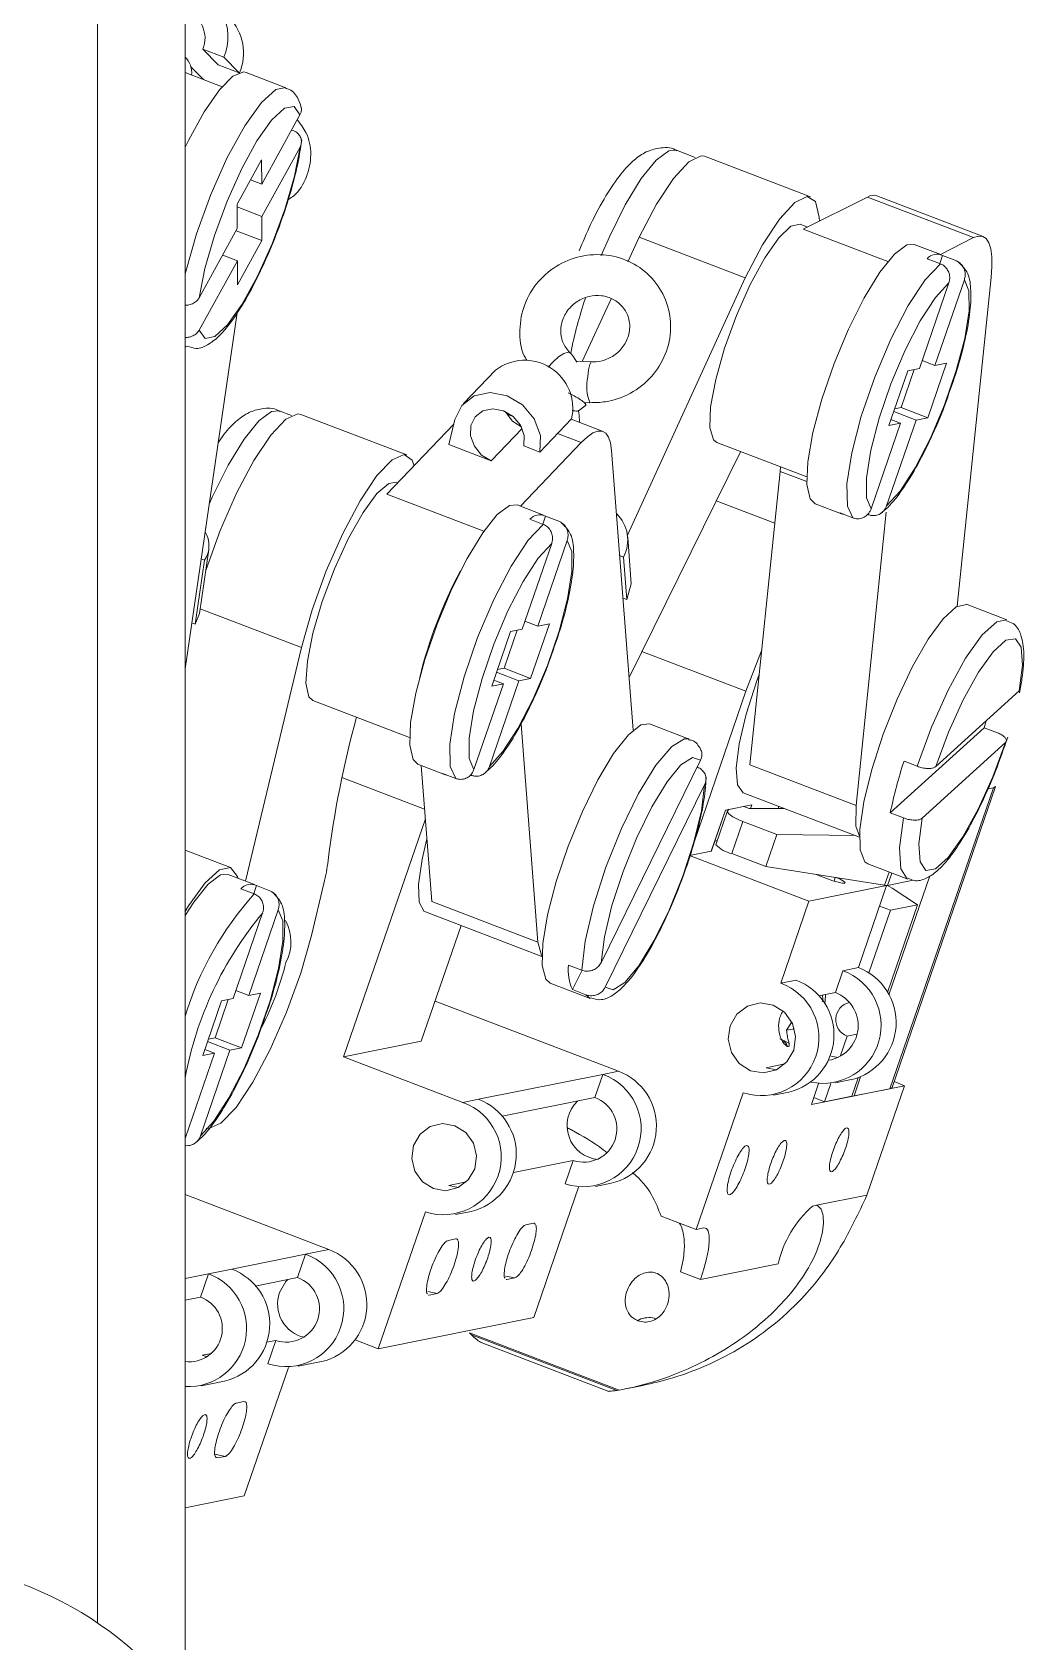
# Model space of a CAD drawing. Header units: millimetres. Extents: x 0 to 1189, y 0 to 841.
# Drawn here: x 306.44 to 313.22, y 323.52 to 334.54 of the extents above; entities that cross this region are included whole.
import ezdxf

# ---------------------------------------------------------------- set-up
doc = ezdxf.new("R2010")
doc.units = ezdxf.units.MM
doc.layers.get('0').update_dxf_attribs({"lineweight": 18})

msp = doc.modelspace()

# ---------------------------------------------------------------- linework, layer by layer
at = {"color": 7, "linetype": 'Continuous', "lineweight": 15}
for p, q in [((307.4824, 337.5776), (307.4824, 323.0895)), ((307.7483, 334.3669), (307.6029, 334.4225)), ((307.6029, 334.4225), (307.7098, 334.3147)), ((307.8517, 334.2604), (307.7098, 334.3147)), ((307.7483, 334.3669), (307.8533, 334.261)), ((307.7351, 334.165), (307.4824, 334.2616)), ((307.6087, 334.2133), (307.5184, 334.3044)), ((308.1722, 334.1584), (307.8997, 334.2626)), ((308.2684, 333.9731), (308.0069, 333.4983)), ((308.211, 333.8688), (308.2212, 333.865)), ((308.0063, 333.6638), (307.8392, 333.3604)), ((308.0069, 333.4983), (308.0063, 333.6638)), ((308.0076, 333.2776), (308.2692, 333.7524)), ((310.9744, 333.6811), (310.8454, 333.7305)), ((311.7646, 333.411), (311.0378, 333.689)), ((307.9311, 333.5273), (308.0069, 333.4983)), ((307.8392, 333.3604), (307.8398, 333.195)), ((307.8393, 333.342), (308.0076, 333.2776)), ((312.1539, 333.4102), (311.7145, 333.1897)), ((312.8807, 333.1321), (312.1539, 333.4102)), ((312.9449, 333.1404), (312.2181, 333.4185)), ((308.0082, 333.1122), (308.0076, 333.2776)), ((311.7442, 333.2046), (311.6932, 333.2242)), ((307.8398, 333.195), (307.5782, 332.7202)), ((307.8314, 333.1798), (308.0082, 333.1122)), ((307.8411, 332.8089), (308.0082, 333.1122)), ((310.5906, 333.1343), (310.5133, 332.9657)), ((311.3175, 332.8562), (310.5906, 333.1343)), ((312.8807, 333.1321), (312.6527, 333.0177)), ((307.7395, 333.013), (307.8405, 332.9743)), ((312.6553, 333.0167), (312.4736, 333.0862)), ((312.6494, 332.9547), (312.6683, 333.0095)), ((312.6683, 333.0095), (312.7591, 332.9748)), ((307.5789, 332.4996), (307.8405, 332.9743)), ((307.8405, 332.9743), (307.8411, 332.8089)), ((312.5619, 332.9882), (312.6527, 332.9534)), ((311.3175, 332.8562), (310.5106, 331.097)), ((312.7106, 332.8226), (312.5089, 332.2365)), ((312.6153, 332.2578), (312.817, 332.844)), ((312.7679, 330.6092), (312.9996, 332.8598)), ((310.3981, 332.7145), (310.2012, 332.2852)), ((307.4824, 330.1816), (307.8379, 332.6173)), ((307.4824, 332.388), (307.4934, 332.3838)), ((310.117, 332.3449), (310.1177, 332.3441)), ((309.6063, 332.2249), (309.3889, 331.9973)), ((310.2651, 332.2825), (310.1595, 332.287)), ((312.4291, 332.2205), (312.3002, 331.846)), ((312.3845, 331.9689), (312.4742, 332.2295)), ((312.5089, 332.2365), (312.4291, 332.2205)), ((312.5277, 332.2913), (312.6153, 332.2578)), ((312.5662, 331.8994), (312.6951, 332.2738)), ((312.6951, 332.2738), (312.6153, 332.2578)), ((310.2153, 332.0043), (310.2532, 332.0027)), ((308.2102, 331.9151), (308.1266, 331.9471)), ((309.0005, 331.6449), (308.2736, 331.923)), ((309.911, 331.6651), (310.1284, 331.8927)), ((310.3436, 331.8062), (310.1255, 331.8896)), ((310.1762, 331.9466), (310.2211, 331.9811)), ((312.3332, 331.942), (312.4864, 331.8834)), ((312.3394, 331.9598), (312.3845, 331.9689)), ((312.3845, 331.9689), (312.5662, 331.8994)), ((312.4864, 331.8834), (312.5662, 331.8994)), ((309.3217, 331.8552), (308.8641, 331.3761)), ((309.288, 331.716), (309.3296, 331.8875)), ((312.38, 331.862), (312.1783, 331.2759)), ((312.2847, 331.2972), (312.4864, 331.8834)), ((312.3002, 331.846), (312.38, 331.862)), ((312.3144, 331.8871), (312.38, 331.862)), ((309.5787, 331.6048), (309.288, 331.716)), ((310.1943, 331.7297), (309.778, 331.294)), ((309.911, 331.6651), (309.802, 331.7068)), ((310.5503, 329.7627), (310.4024, 331.6748)), ((310.5225, 330.1231), (311.2848, 331.6673)), ((311.1216, 331.7297), (311.7375, 331.4942)), ((311.556, 331.5322), (311.5587, 331.5625)), ((308.9388, 331.4544), (308.929, 331.4581)), ((311.556, 331.5322), (311.3491, 329.5235)), ((309.9366, 331.2333), (309.7549, 331.3028)), ((311.5194, 331.1778), (311.1188, 331.331)), ((311.7948, 331.3116), (311.9765, 331.2421)), ((311.9636, 331.2493), (312.0544, 331.2146)), ((312.2828, 331.2542), (312.0759, 329.2455)), ((312.154, 331.2386), (312.1609, 331.2359)), ((309.8431, 331.2048), (309.934, 331.17)), ((309.9307, 331.1713), (309.9495, 331.2261)), ((309.9495, 331.2261), (310.0404, 331.1914)), ((309.9918, 331.0392), (309.7901, 330.4531)), ((309.8965, 330.4744), (310.0982, 331.0606)), ((310.5347, 330.7916), (310.5122, 331.0825)), ((307.6161, 330.9247), (307.5522, 330.4872)), ((307.5814, 330.5603), (307.6452, 330.9979)), ((307.6161, 330.9247), (307.5922, 330.9339)), ((310.4838, 330.9466), (310.458, 330.9565)), ((310.5063, 330.6557), (310.4838, 330.9466)), ((310.5063, 330.6557), (310.4805, 330.6656)), ((313.1083, 330.5165), (312.8358, 330.6208)), ((307.5522, 330.4872), (307.5283, 330.4964)), ((307.5814, 330.5603), (307.5522, 330.4872)), ((309.809, 330.5079), (309.8965, 330.4744)), ((309.8475, 330.116), (309.9763, 330.4904)), ((309.9763, 330.4904), (309.8965, 330.4744)), ((309.7103, 330.4371), (309.5815, 330.0626)), ((309.6658, 330.1855), (309.7555, 330.4461)), ((309.7901, 330.4531), (309.7103, 330.4371)), ((308.2799, 330.3275), (307.8947, 328.7291)), ((309.6145, 330.1586), (309.7677, 330.1)), ((309.6206, 330.1764), (309.6658, 330.1855)), ((309.6658, 330.1855), (309.8475, 330.116)), ((309.6613, 330.0786), (309.4596, 329.4925)), ((309.566, 329.5138), (309.7677, 330.1)), ((309.5815, 330.0626), (309.6613, 330.0786)), ((309.5956, 330.1037), (309.6613, 330.0786)), ((309.7677, 330.1), (309.8475, 330.116)), ((311.3218, 330.0276), (310.9663, 328.9945)), ((313.1923, 330.0303), (312.6212, 329.512)), ((313.1986, 330.0406), (313.1923, 330.0303)), ((308.3574, 329.9637), (309.0187, 329.7108)), ((309.7821, 329.8035), (309.8976, 328.3105)), ((310.9333, 329.7008), (310.6607, 329.8051)), ((312.3102, 329.1959), (312.9522, 329.7786)), ((312.9522, 329.7786), (313.043, 329.7438)), ((312.5273, 329.1585), (313.0984, 329.6769)), ((309.0761, 329.5282), (309.2578, 329.4587)), ((309.0988, 329.5196), (309.1708, 328.5885)), ((309.2448, 329.4659), (309.3357, 329.4312)), ((311.011, 329.5553), (310.3305, 328.1705)), ((310.9881, 329.5087), (310.9904, 329.5078)), ((311.3491, 329.5235), (312.0759, 329.2455)), ((312.404, 329.5493), (312.4948, 329.5146)), ((309.4352, 329.4552), (309.4421, 329.4525)), ((310.3585, 328.0023), (311.039, 329.3871)), ((312.3071, 327.3082), (313.0157, 329.3677)), ((312.3219, 327.317), (313.0305, 329.3766)), ((312.9775, 329.3601), (313.0157, 329.3677)), ((311.3618, 329.2512), (311.1809, 329.2149)), ((311.302, 329.3338), (312.0996, 329.0287)), ((309.127, 329.1545), (308.567, 327.5269)), ((311.0842, 328.9341), (311.1809, 329.2149)), ((311.0857, 328.935), (311.1821, 329.2152)), ((311.1959, 329.209), (311.1164, 328.978)), ((311.2063, 329.22), (311.199, 329.2136)), ((311.3005, 329.1364), (311.2251, 328.9174)), ((311.3005, 329.1364), (311.5323, 329.0477)), ((311.3434, 329.2266), (311.3074, 329.2403)), ((311.5825, 329.2265), (311.3434, 329.2266)), ((311.5415, 329.2265), (311.5462, 329.2403)), ((312.3102, 329.1959), (312.401, 329.1611)), ((311.5323, 329.0477), (311.457, 328.8287)), ((311.5323, 329.0477), (312.0701, 329.04)), ((307.7942, 328.8211), (307.4824, 328.9404)), ((310.9353, 328.9042), (311.0842, 328.9341)), ((311.109, 329.0026), (311.126, 329.0061)), ((311.2251, 328.9174), (311.457, 328.8287)), ((311.753, 328.5914), (310.9353, 328.9042)), ((311.457, 328.8287), (312.2711, 328.7004)), ((312.157, 328.8461), (312.4296, 328.7419)), ((307.9581, 328.7049), (307.7763, 328.7744)), ((307.9521, 328.6428), (307.971, 328.6977)), ((307.971, 328.6977), (308.0619, 328.6629)), ((308.3467, 328.3561), (308.4327, 328.7128)), ((311.753, 328.5914), (312.285, 328.6982)), ((311.8807, 328.7442), (311.802, 328.7743)), ((312.0917, 328.1365), (312.285, 328.6982)), ((312.285, 328.6982), (312.2827, 328.6991)), ((312.2909, 328.6994), (312.4673, 328.7348)), ((312.5776, 328.7569), (312.3002, 327.9505)), ((307.8646, 328.6763), (307.9555, 328.6416)), ((309.1708, 328.5885), (309.8976, 328.3105)), ((311.5597, 328.0297), (311.753, 328.5914)), ((308.0133, 328.5108), (307.8116, 327.9246)), ((307.918, 327.946), (308.1197, 328.5322)), ((309.127, 328.5181), (309.9246, 328.213)), ((312.3111, 328.5291), (312.1635, 328.1001)), ((312.2366, 328.5576), (312.3111, 328.5291)), ((312.4973, 328.5665), (312.291, 327.9668)), ((312.3111, 328.5291), (312.4973, 328.5665)), ((309.099, 327.6336), (309.3712, 328.4247)), ((310.1066, 328.154), (310.1974, 328.1193)), ((310.1346, 327.9858), (310.1998, 328.1187)), ((311.6661, 328.0511), (311.5597, 328.0297)), ((311.9853, 328.1152), (311.9338, 327.9654)), ((311.9853, 328.1152), (312.0917, 328.1365)), ((307.8116, 327.9246), (307.7318, 327.9086)), ((307.8305, 327.9795), (307.918, 327.946)), ((307.869, 327.5875), (307.9978, 327.962)), ((307.9978, 327.962), (307.918, 327.946)), ((309.9819, 328.0305), (310.2545, 327.9262)), ((310.1346, 327.9858), (310.2254, 327.9511)), ((311.9338, 327.9654), (311.821, 327.9427)), ((307.7318, 327.9086), (307.6029, 327.5342)), ((307.6873, 327.657), (307.7769, 327.9177)), ((310.4487, 327.4276), (309.1933, 327.9078)), ((311.5996, 327.7076), (311.6345, 327.7619)), ((311.5996, 327.7076), (311.6531, 327.7183)), ((307.636, 327.6301), (307.7892, 327.5715)), ((307.6421, 327.648), (307.6873, 327.657)), ((307.6873, 327.657), (307.869, 327.5875)), ((308.567, 327.5269), (309.099, 327.6336)), ((312.0148, 327.6679), (311.9668, 327.5283)), ((312.0814, 327.6812), (312.0148, 327.6679)), ((307.6828, 327.5502), (307.4824, 326.9679)), ((307.5875, 326.9854), (307.7892, 327.5715)), ((307.6029, 327.5342), (307.6828, 327.5502)), ((307.6171, 327.5753), (307.6828, 327.5502)), ((307.7892, 327.5715), (307.869, 327.5875)), ((309.3847, 327.2141), (308.567, 327.5269)), ((309.4911, 327.2354), (310.3423, 327.4063)), ((310.2876, 327.2471), (310.3423, 327.4063)), ((310.3423, 327.4063), (310.4487, 327.4276)), ((311.46, 327.452), (311.5889, 327.4778)), ((311.53, 327.4372), (311.46, 327.452)), ((312.0902, 327.3831), (312.0464, 327.2559)), ((312.1071, 327.3894), (312.0623, 327.2591)), ((310.9799, 326.3447), (311.302, 327.2808)), ((311.5096, 327.2631), (311.616, 327.2845)), ((311.7696, 327.2003), (311.819, 327.3438)), ((312.4081, 327.3285), (311.7696, 327.2003)), ((311.9032, 327.3435), (311.8602, 327.2185)), ((311.9352, 327.3485), (312.0416, 327.3699)), ((312.0623, 327.2591), (312.3071, 327.3082)), ((312.1504, 326.5795), (312.4081, 327.3285)), ((312.4081, 327.3285), (312.3354, 327.3563)), ((309.3847, 327.2141), (309.4911, 327.2354)), ((310.2876, 327.2471), (309.6523, 327.1196)), ((311.7857, 327.247), (311.8602, 327.2185)), ((311.8602, 327.2185), (312.0464, 327.2559)), ((309.7297, 326.7343), (310.1394, 326.8165)), ((310.0846, 326.6573), (310.1394, 326.8165)), ((309.2881, 326.6457), (309.4072, 326.6696)), ((309.2881, 326.6457), (309.3529, 326.6317)), ((309.8689, 325.7425), (310.176, 326.6349)), ((310.2922, 326.6396), (310.3986, 326.661)), ((307.4824, 326.5834), (308.4664, 326.207)), ((311.778, 326.5048), (311.8046, 326.5101)), ((312.1504, 326.5795), (311.8046, 326.5101)), ((308.8049, 325.529), (309.127, 326.4652)), ((309.3345, 326.4474), (309.4409, 326.4688)), ((309.8679, 326.3872), (309.8147, 326.3766)), ((310.7413, 326.4359), (310.9799, 326.3447)), ((309.3358, 326.2805), (309.2826, 326.2698)), ((310.9799, 326.3447), (311.0331, 326.3553)), ((308.3068, 326.175), (307.8013, 326.0736)), ((308.252, 326.0159), (308.3068, 326.175)), ((308.4664, 326.207), (308.3068, 326.175)), ((307.8013, 326.0736), (307.6417, 326.0415)), ((310.8744, 326.0544), (311.0107, 326.0022)), ((311.5427, 326.109), (311.0107, 326.0022)), ((307.6417, 326.0415), (307.4824, 326.0096)), ((307.587, 325.8824), (307.6417, 326.0415)), ((307.9626, 325.9578), (308.252, 326.0159)), ((309.6806, 326.002), (309.6858, 326.0021)), ((309.6858, 326.0021), (309.739, 326.0128)), ((307.4824, 325.8614), (307.587, 325.8824)), ((309.1486, 325.8953), (309.1538, 325.8953)), ((309.1538, 325.8953), (309.207, 325.906)), ((308.8049, 325.529), (309.8689, 325.7425)), ((310.4549, 325.2455), (309.4293, 325.6378)), ((309.4293, 325.6378), (309.4438, 325.623)), ((310.4375, 325.2429), (309.4438, 325.623)), ((308.1038, 325.5852), (308.0399, 325.5724)), ((308.0491, 325.4261), (308.1038, 325.5852)), ((308.6469, 325.5894), (308.8049, 325.529)), ((309.5102, 325.5705), (310.3823, 325.2369)), ((307.6643, 325.497), (307.5984, 325.4838)), ((307.5984, 325.4838), (307.6348, 325.4734)), ((308.1891, 325.4011), (307.8866, 324.5219)), ((308.2566, 325.4084), (308.4162, 325.4404)), ((307.5916, 325.2749), (307.7512, 325.3069)), ((310.4375, 325.2429), (310.4549, 325.2455)), ((310.5108, 325.2556), (310.5921, 325.2719)), ((307.8323, 325.156), (307.8855, 325.1667)), ((307.7567, 324.7922), (307.7035, 324.7815)), ((307.8866, 324.5219), (307.4824, 324.4408))]:
    msp.add_line(p, q, dxfattribs=at)
at = {"color": 8, "linetype": 'Continuous', "lineweight": 15}
for p, q in [((306.8824, 323.6521), (306.8824, 337.4734)), ((311.7145, 333.1897), (312.2924, 332.9686)), ((309.7286, 331.9079), (309.6839, 331.925)), ((309.5787, 331.6048), (309.7897, 331.8257)), ((310.1943, 331.7297), (310.0321, 331.7918)), ((311.7376, 331.4628), (311.556, 331.5322)), ((308.8641, 331.3761), (309.5266, 331.1227)), ((308.2799, 330.3275), (307.5861, 330.5928)), ((310.6098, 330.2999), (311.3218, 330.0276)), ((309.1218, 329.2215), (308.5561, 329.4379)), ((311.3618, 329.2512), (311.3533, 329.2266)), ((311.9335, 328.7536), (311.925, 328.729)), ((312.2711, 328.7004), (312.3022, 328.7906)), ((312.32, 328.7838), (312.2909, 328.6994)), ((310.2545, 327.9262), (310.2254, 327.9511)), ((309.6753, 326.0259), (309.739, 326.0128)), ((309.1433, 325.9192), (309.207, 325.906)), ((307.6861, 324.8064), (307.7567, 324.7922))]:
    msp.add_line(p, q, dxfattribs=at)
at = {"color": 7, "linetype": 'Continuous', "lineweight": 15}
for points in [[(307.8997, 334.2626), (307.8835, 334.266), (307.8093, 334.2364), (307.7168, 334.1429), (307.6126, 333.9925), (307.5045, 333.7964), (307.4824, 333.7514)], [(308.2684, 333.9731), (308.2286, 334.0297), (308.1621, 334.0173), (308.0749, 333.9367), (307.9745, 333.7952), (307.8697, 333.6049), (307.7696, 333.3825), (307.6829, 333.1474), (307.6172, 332.92), (307.5782, 332.7202)], [(307.5789, 332.4996), (307.6188, 332.4429), (307.6852, 332.4554), (307.7725, 332.5359), (307.8728, 332.6775), (307.9777, 332.8677), (308.0778, 333.0901), (308.1645, 333.3252), (308.2302, 333.5526), (308.2692, 333.7524)], [(311.0378, 333.689), (311.0143, 333.6926), (310.93, 333.6514), (310.8255, 333.5377), (310.7092, 333.3605), (310.5906, 333.1343)], [(311.825, 333.2452), (311.824, 333.2718), (311.7984, 333.3797), (311.7411, 333.4145), (311.6568, 333.3734), (311.5523, 333.2596), (311.436, 333.0825), (311.3175, 332.8562)], [(311.0747, 331.8328), (311.0801, 331.9748), (311.1146, 332.1613), (311.1751, 332.3759), (311.2563, 332.5995), (311.3508, 332.8122), (311.4504, 332.9951), (311.5462, 333.132), (311.6296, 333.2106), (311.6932, 333.2242)], [(312.9996, 332.8598), (313.005, 332.9356), (313.0043, 333.0009), (312.9976, 333.0548), (312.9851, 333.0965), (312.9668, 333.1254), (312.9431, 333.1411), (312.9142, 333.1434), (312.8807, 333.1321)], [(312.4736, 333.0862), (312.4223, 333.0827), (312.3379, 333.0199), (312.2385, 332.8963), (312.1313, 332.7208), (312.0243, 332.5067), (311.9255, 332.2698), (311.8422, 332.0276), (311.7805, 331.7981), (311.7451, 331.5983), (311.7385, 331.4431), (311.7613, 331.344), (311.7948, 331.3116)], [(312.0544, 331.2146), (312.0161, 331.2953), (312.0131, 331.4484), (312.0457, 331.6599), (312.1109, 331.9108), (312.203, 332.1783), (312.3135, 332.4382), (312.4324, 332.6671), (312.549, 332.8441), (312.6527, 332.9534)], [(312.7106, 332.8226), (312.6183, 332.7219), (312.5155, 332.5634), (312.4112, 332.3611), (312.3144, 332.1325), (312.2336, 331.8976), (312.1758, 331.6768), (312.146, 331.4895), (312.1469, 331.3518), (312.1783, 331.2759)], [(312.2847, 331.2972), (312.377, 331.398), (312.4798, 331.5564), (312.5841, 331.7588), (312.6809, 331.9873), (312.7617, 332.2222), (312.8195, 332.443), (312.8493, 332.6304), (312.8484, 332.768), (312.817, 332.844)], [(309.3296, 331.8875), (309.3772, 331.9841), (309.4618, 332.049), (309.5705, 332.0724), (309.6868, 332.0507), (309.793, 331.9873), (309.8729, 331.8917), (309.9144, 331.7786), (309.911, 331.6651)], [(308.2736, 331.923), (308.2548, 331.9266), (308.1721, 331.8905), (308.0687, 331.7814), (307.953, 331.608), (307.8342, 331.3845), (307.7222, 331.129), (307.6258, 330.8621), (307.6251, 330.8598)], [(309.802, 331.7068), (309.8041, 331.7777), (309.7782, 331.8484), (309.7283, 331.9082), (309.6619, 331.9478), (309.5892, 331.9613), (309.5212, 331.9467), (309.4683, 331.9061), (309.4386, 331.8458), (309.4365, 331.7749), (309.4624, 331.7042), (309.5123, 331.6444), (309.5787, 331.6048)], [(309.6738, 331.9428), (309.7244, 331.8768), (309.7873, 331.836)], [(310.4024, 331.6748), (310.3949, 331.7271), (310.3816, 331.767), (310.3625, 331.7942), (310.3381, 331.808), (310.3086, 331.8084), (310.2744, 331.7953), (310.2362, 331.769), (310.1943, 331.7297)], [(311.1216, 331.7297), (311.0988, 331.7481), (311.0747, 331.8328)], [(309.0505, 331.5713), (309.037, 331.6087), (308.9817, 331.6486), (308.899, 331.6125), (308.7956, 331.5033), (308.6798, 331.33), (308.5611, 331.1065), (308.449, 330.851), (308.3527, 330.5841), (308.2799, 330.3275)], [(308.3574, 329.9637), (308.3295, 329.9903), (308.3095, 330.0838), (308.3191, 330.233), (308.3576, 330.4247), (308.4214, 330.6418), (308.5049, 330.865), (308.6008, 331.0745), (308.7004, 331.2518), (308.7949, 331.381), (308.8759, 331.4506), (308.929, 331.4581)], [(309.7549, 331.3028), (309.7035, 331.2993), (309.6192, 331.2365), (309.5197, 331.1129), (309.4126, 330.9375), (309.3056, 330.7233), (309.2068, 330.4864), (309.1234, 330.2442), (309.0618, 330.0147), (309.0263, 329.8149), (309.0197, 329.6597), (309.0425, 329.5606), (309.0761, 329.5282)], [(309.3357, 329.4312), (309.2973, 329.5119), (309.2943, 329.665), (309.3269, 329.8765), (309.3922, 330.1274), (309.4842, 330.3949), (309.5947, 330.6548), (309.7136, 330.8837), (309.8302, 331.0608), (309.934, 331.17)], [(309.9918, 331.0392), (309.8996, 330.9385), (309.7968, 330.78), (309.6925, 330.5777), (309.5957, 330.3491), (309.5149, 330.1142), (309.457, 329.8934), (309.4273, 329.7061), (309.4281, 329.5684), (309.4596, 329.4925)], [(309.566, 329.5138), (309.6582, 329.6146), (309.761, 329.773), (309.8653, 329.9754), (309.9621, 330.204), (310.043, 330.4389), (310.1008, 330.6596), (310.1305, 330.847), (310.1297, 330.9846), (310.0982, 331.0606)], [(310.5347, 330.7916), (310.5352, 330.7624), (310.5063, 330.6557)], [(312.8358, 330.6208), (312.8316, 330.6221), (312.7619, 330.6057), (312.6725, 330.5245), (312.57, 330.3847), (312.462, 330.1965), (312.3566, 329.9741), (312.2616, 329.7337), (312.184, 329.4934), (312.1295, 329.2708), (312.1023, 329.0826), (312.1043, 328.9427), (312.1353, 328.8613), (312.157, 328.8461)], [(313.1923, 330.0303), (313.2142, 330.2062), (313.2052, 330.3287), (313.1662, 330.3872), (313.1004, 330.3767), (313.0137, 330.2979), (312.9135, 330.1579), (312.8087, 329.9688), (312.7083, 329.747), (312.6212, 329.512)], [(311.43, 330.3093), (311.4233, 330.2935), (311.3218, 330.0276)], [(311.4129, 330.1427), (311.394, 330.0919), (311.3223, 329.8703), (311.2743, 329.6674), (311.2541, 329.5013), (311.2636, 329.3867), (311.3019, 329.3338), (311.302, 329.3338)], [(310.6607, 329.8051), (310.6026, 329.7986), (310.5167, 329.7301), (310.4162, 329.6014), (310.3087, 329.422), (310.2022, 329.2051), (310.1045, 328.967), (310.0228, 328.7252), (309.9633, 328.4977), (309.9304, 328.3013), (309.9264, 328.1507), (309.9518, 328.057), (309.9819, 328.0305)], [(312.9522, 329.7786), (312.967, 329.8252), (312.9673, 329.8261)], [(312.5273, 329.1585), (312.5054, 328.9827), (312.5144, 328.8602), (312.5534, 328.8017), (312.6192, 328.8122), (312.7059, 328.8909), (312.8061, 329.031), (312.9109, 329.2201), (313.0113, 329.4418), (313.0984, 329.6769)], [(311.011, 329.5553), (310.9559, 329.5739), (310.8771, 329.5233), (310.7816, 329.4078), (310.6776, 329.2374), (310.5742, 329.0271), (310.4805, 328.7952), (310.4046, 328.5618), (310.3531, 328.3474), (310.3305, 328.1705)], [(310.3585, 328.0023), (310.4137, 327.9836), (310.4924, 328.0343), (310.588, 328.1498), (310.6919, 328.3201), (310.7953, 328.5304), (310.889, 328.7624), (310.9649, 328.9957), (311.0164, 329.2102), (311.039, 329.3871)], [(313.0157, 329.3677), (313.0285, 329.3734), (313.0305, 329.3766)], [(312.0759, 329.2455), (312.075, 329.1048), (312.0998, 329.0357)], [(309.1375, 329.019), (309.1045, 328.8789), (309.0801, 328.7066), (309.0854, 328.5839), (309.1197, 328.5217), (309.127, 328.5181)], [(311.0857, 328.935), (311.0856, 328.9348), (311.0842, 328.9341)], [(307.4824, 328.521), (307.5062, 328.5596), (307.6194, 328.7165), (307.7179, 328.8061), (307.7936, 328.8213), (307.8405, 328.7608), (307.844, 328.7485)], [(307.7763, 328.7744), (307.725, 328.7709), (307.6407, 328.7081), (307.5412, 328.5844), (307.4824, 328.4931)], [(311.9399, 328.7526), (311.9667, 328.7412), (311.9904, 328.7288), (312.0015, 328.7195), (311.9982, 328.7148), (311.9811, 328.7154), (311.9528, 328.7212), (311.9175, 328.7313), (311.8807, 328.7442)], [(312.4973, 328.5665), (312.3238, 328.6797), (312.29, 328.6992)], [(307.5875, 326.9854), (307.6797, 327.0861), (307.7825, 327.2446), (307.8868, 327.4469), (307.9836, 327.6755), (308.0644, 327.9104), (308.1222, 328.1312), (308.152, 328.3185), (308.1511, 328.4562), (308.1197, 328.5322)], [(307.6262, 327.0387), (307.6449, 327.0351), (307.7276, 327.0712), (307.831, 327.1803), (307.9468, 327.3536), (308.0655, 327.5771), (308.1776, 327.8327), (308.2739, 328.0995), (308.3467, 328.3561)], [(309.8976, 328.3105), (309.9232, 328.222), (309.9247, 328.2201)], [(311.8618, 327.8873), (311.866, 327.9451), (311.8656, 327.9517)], [(311.2128, 327.7387), (311.1998, 327.6464), (311.222, 327.5554), (311.276, 327.4796), (311.3536, 327.4306), (311.4429, 327.4158), (311.5304, 327.4374), (311.6027, 327.4922), (311.6489, 327.5719), (311.6619, 327.6642), (311.6397, 327.7552), (311.5857, 327.8309), (311.5082, 327.88), (311.4188, 327.8948), (311.3313, 327.8731), (311.259, 327.8183), (311.2128, 327.7387)], [(311.9556, 327.5226), (311.9151, 327.5283), (311.899, 327.5327)], [(312.3219, 327.317), (312.3199, 327.3138), (312.3071, 327.3082)], [(309.4648, 326.7597), (309.4772, 326.8482), (309.456, 326.9354), (309.4042, 327.008), (309.3299, 327.0549), (309.2443, 327.0691), (309.1604, 327.0484), (309.0911, 326.9959), (309.0468, 326.9196), (309.0344, 326.8311), (309.0557, 326.7439), (309.1074, 326.6713), (309.1817, 326.6243), (309.2673, 326.6101), (309.3512, 326.6309), (309.4205, 326.6834), (309.4648, 326.7597)], [(311.0331, 326.3553), (311.0514, 326.3523), (311.064, 326.335), (311.0705, 326.3041), (311.0706, 326.2608), (311.0643, 326.2067), (311.0519, 326.1439), (311.0338, 326.0749), (311.0107, 326.0022)], [(308.1286, 325.9125), (308.1728, 325.9888), (308.1861, 326.0026)]]:
    msp.add_lwpolyline(points, dxfattribs=at)
at = {"color": 8, "linetype": 'Continuous', "lineweight": 15}
for points in [[(307.4824, 332.8845), (307.4864, 332.9015), (307.5596, 333.1592), (307.6576, 333.427), (307.7714, 333.6808), (307.8908, 333.8975), (308.0049, 334.0575), (308.1035, 334.1463), (308.1712, 334.1587)], [(310.8454, 333.7305), (310.7929, 333.7269), (310.7068, 333.6628), (310.6053, 333.5365), (310.4958, 333.3574), (310.3866, 333.1387), (310.3306, 333.0099)], [(307.4934, 332.3838), (307.4881, 332.3861), (307.4824, 332.3896)], [(309.9671, 332.2468), (309.9991, 332.2811), (310.0388, 332.3156), (310.0756, 332.3393), (310.1038, 332.3486), (310.117, 332.3449)], [(310.239, 332.1791), (310.2449, 332.228), (310.253, 332.2639), (310.262, 332.2813), (310.265, 332.2825)], [(308.1266, 331.9471), (308.0742, 331.9435), (307.9881, 331.8794), (307.8865, 331.7531), (307.7771, 331.574), (307.6679, 331.3554), (307.6469, 331.3085)], [(312.4948, 329.5146), (312.5926, 329.7824), (312.7063, 330.0364), (312.8257, 330.2536), (312.9399, 330.4143), (313.0387, 330.5039), (313.1083, 330.5165)], [(310.1974, 328.1193), (310.2205, 328.3167), (310.2774, 328.559), (310.3629, 328.8243), (310.4693, 329.0887), (310.587, 329.3282), (310.7053, 329.5211), (310.8135, 329.65), (310.9019, 329.7033), (310.9321, 329.7013)], [(312.4296, 328.7419), (312.4249, 328.744), (312.3816, 328.8135), (312.3734, 328.9569), (312.401, 329.1611)]]:
    msp.add_lwpolyline(points, dxfattribs=at)
at = {"color": 7, "linetype": 'Continuous', "lineweight": 15}
for centre, radius, start, end in [((307.4327, 334.5027), 0.3436, 336.72694, 81.6768), ((307.4278, 334.4981), 0.1908, 336.65515, 73.35853), ((307.5349, 334.3947), 0.3478, 337.05477, 44.31393), ((307.3841, 334.2629), 0.1435, 352.7581, 46.77631), ((312.1945, 333.348), 0.0743, 71.52545, 123.21947), ((312.629, 332.9296), 0.0891, 63.80829, 138.88903), ((309.8069, 331.9638), 0.3293, 347.52261, 127.53901), ((309.9102, 331.1462), 0.0891, 63.80763, 138.89), ((310.2612, 331.0635), 0.2515, 332.30868, 46.04872), ((311.9952, 331.2909), 0.0522, 232.74737, 265.38845), ((307.466, 331.024), 0.1799, 326.51363, 31.67383), ((312.1203, 329.381), 3.1212, 151.87775, 166.25921), ((315.3819, 328.0123), 6.9734, 164.72139, 172.9456), ((309.2765, 329.5075), 0.0522, 232.74737, 265.38845), ((315.3366, 328.5815), 3.0882, 161.7369, 168.52584), ((311.2611, 329.1098), 0.1957, 222.32756, 259.40775), ((307.194, 329.0201), 1.2762, 346.06549, 353.18872), ((307.9317, 328.6178), 0.089, 63.80138, 138.89007), ((312.2843, 328.7638), 0.0647, 258.30498, 275.897), ((307.9049, 328.3123), 0.302, 332.33664, 28.92772), ((306.1272, 328.6818), 2.1077, 333.14231, 346.00614), ((310.4155, 328.119), 0.3109, 173.53652, 205.36277), ((311.5224, 327.6755), 0.4021, 283.45043, 69.06444), ((311.8499, 327.7419), 0.3971, 258.13035, 70.0542), ((311.9481, 327.7609), 0.4021, 283.45104, 69.06389), ((311.4256, 327.6571), 0.396, 251.82441, 70.20134), ((311.8498, 327.7402), 0.2404, 278.85124, 69.54915), ((312.0571, 327.7806), 0.1204, 103.0697, 249.44546), ((311.464, 327.3859), 0.2782, 56.68137, 71.23611), ((310.2082, 327.0336), 0.396, 251.82436, 70.20118), ((310.3078, 327.0519), 0.4013, 283.06882, 69.44605), ((309.2505, 326.8415), 0.396, 251.82434, 70.2014), ((309.3474, 326.8599), 0.4021, 283.44958, 69.06529), ((310.3294, 327.0555), 0.2324, 133.8294, 265.33804), ((310.2104, 327.0328), 0.2277, 251.82462, 70.20123), ((312.2656, 325.9472), 0.7407, 131.1676, 167.38277), ((308.1726, 325.8024), 0.396, 251.82446, 70.20109), ((308.3255, 325.8313), 0.4013, 283.06905, 69.44582), ((307.6604, 325.6978), 0.4013, 283.06922, 69.44572), ((307.5044, 325.6674), 0.3986, 266.83992, 69.84458), ((308.1749, 325.8016), 0.2277, 251.82462, 70.20123), ((307.5084, 325.6675), 0.2289, 263.4773, 69.92564), ((308.3484, 325.8348), 0.2331, 160.54471, 257.97497), ((305.4864, 321.5834), 2.4962, 0.66277, 113.71683)]:
    msp.add_arc(centre, radius, start, end, dxfattribs=at)
at = {"color": 8, "linetype": 'Continuous', "lineweight": 15}
for centre, radius, start, end in [((313.2263, 331.7166), 3.1664, 161.5505, 168.60754), ((310.5414, 332.1147), 0.3092, 167.97471, 201.22493), ((309.6201, 327.1488), 2.236, 138.11564, 162.95239), ((309.9035, 326.9323), 2.4626, 140.13466, 169.45943)]:
    msp.add_arc(centre, radius, start, end, dxfattribs=at)
at = {"color": 7, "linetype": 'Continuous', "lineweight": 15}
msp.add_ellipse((311.3484, 329.1607), major_axis=(0.1526, -0.0481), ratio=0.2419533, start_param=2.9986263, end_param=4.4697539, dxfattribs=at)
for points, knots in [([(308.2787, 334.0152), (308.2726, 334.0367), (308.2593, 334.0839), (308.2189, 334.1443), (308.1782, 334.1514), (308.1686, 334.1531)], [0, 0, 0, 0, 0.07366936, 0.16136929, 0.18839329, 0.18839329, 0.18839329, 0.18839329]), ([(308.2748, 334.027), (308.2758, 334.0246), (308.2802, 334.0132), (308.2778, 333.994), (308.2711, 333.9791), (308.2684, 333.9731)], [0, 0, 0, 0, 0.007612565, 0.036465029, 0.056089197, 0.056089197, 0.056089197, 0.056089197]), ([(308.1891, 333.3936), (308.2017, 333.4018), (308.2584, 333.4386), (308.3203, 333.5465), (308.353, 333.6983), (308.326, 333.8411), (308.2715, 333.9111), (308.2497, 333.939)], [0, 0, 0, 0, 0.04318738, 0.19481909, 0.35803762, 0.51470257, 0.61893506, 0.61893506, 0.61893506, 0.61893506]), ([(307.4971, 332.3891), (307.5178, 332.3821), (307.5678, 332.3653), (307.6435, 332.3989), (307.7226, 332.4603), (307.8165, 332.5755), (307.9226, 332.7485), (308.0249, 332.9539), (308.1173, 333.1762), (308.1943, 333.4015), (308.2532, 333.6184), (308.2716, 333.7398), (308.2808, 333.8006)], [0, 0, 0, 0, 0.0856803, 0.2066085, 0.3511723, 0.555973, 0.7574224, 0.9513371, 1.1429205, 1.3340165, 1.5255647, 1.7181399, 1.7181399, 1.7181399, 1.7181399]), ([(308.2692, 333.7524), (308.2728, 333.7608), (308.2804, 333.7786), (308.2783, 333.8078), (308.265, 333.8349), (308.2444, 333.8544), (308.2278, 333.8619), (308.2212, 333.865)], [0, 0, 0, 0, 0.02808142, 0.05922979, 0.08977077, 0.11955998, 0.13944727, 0.13944727, 0.13944727, 0.13944727]), ([(310.8488, 333.7263), (310.8452, 333.7287), (310.8102, 333.7517), (310.7261, 333.7492), (310.6313, 333.7199), (310.547, 333.66), (310.4609, 333.567), (310.3622, 333.4215), (310.2633, 333.2403), (310.2052, 333.1036), (310.1792, 333.0422)], [0, 0, 0, 0, 0.012913, 0.1249956, 0.2255042, 0.3441514, 0.5042815, 0.6929138, 0.8893848, 1.04943, 1.04943, 1.04943, 1.04943]), ([(310.2532, 332.0027), (310.289, 332.0034), (310.3848, 332.0052), (310.5363, 332.0593), (310.6815, 332.1735), (310.7794, 332.3305), (310.817, 332.5098), (310.7893, 332.6889), (310.7004, 332.845), (310.5623, 332.9595), (310.3921, 333.0192), (310.2097, 333.0178), (310.0363, 332.955), (309.8932, 332.8378), (309.797, 332.6789), (309.7663, 332.501), (309.7789, 332.3645), (309.816, 332.3041), (309.8221, 332.2941)], [0, 0, 0, 0, 0.1070449, 0.2863221, 0.4669128, 0.6481176, 0.8291541, 1.009286, 1.1881657, 1.3661536, 1.5439114, 1.7223377, 1.9018981, 2.0825381, 2.2637512, 2.4447586, 2.6248333, 2.6604679, 2.6604679, 2.6604679, 2.6604679]), ([(312.6527, 332.9534), (312.6534, 332.9532), (312.664, 332.949), (312.6832, 332.937), (312.7042, 332.911), (312.716, 332.8792), (312.7176, 332.8484), (312.7126, 332.83), (312.7106, 332.8226)], [0, 0, 0, 0, 0.00211273, 0.03484442, 0.06758864, 0.10076073, 0.13465767, 0.15772034, 0.15772034, 0.15772034, 0.15772034]), ([(312.7156, 332.0788), (312.7331, 332.1282), (312.7771, 332.2525), (312.826, 332.443), (312.8604, 332.6347), (312.8638, 332.7834), (312.8485, 332.8929), (312.7965, 332.9451), (312.7741, 332.9677)], [0, 0, 0, 0, 0.115992, 0.29190373, 0.46936487, 0.65112284, 0.81176015, 0.93358718, 0.93358718, 0.93358718, 0.93358718]), ([(312.817, 332.844), (312.8195, 332.8543), (312.825, 332.8761), (312.82, 332.9107), (312.8044, 332.9421), (312.7825, 332.9639), (312.7658, 332.9717), (312.7591, 332.9748)], [0, 0, 0, 0, 0.03175008, 0.06696528, 0.10149745, 0.13518434, 0.1576688, 0.1576688, 0.1576688, 0.1576688]), ([(307.5782, 332.7202), (307.5745, 332.7145), (307.5651, 332.7001), (307.5413, 332.6819), (307.5126, 332.6723), (307.4922, 332.6688), (307.4837, 332.6701), (307.4824, 332.6703)], [0, 0, 0, 0, 0.0221589, 0.05589267, 0.08906952, 0.1099389, 0.11362895, 0.11362895, 0.11362895, 0.11362895]), ([(310.117, 332.3449), (310.1068, 332.3562), (310.0774, 332.3889), (310.0511, 332.4592), (310.0548, 332.5499), (310.0951, 332.6346), (310.1629, 332.6985), (310.2465, 332.7343), (310.3347, 332.7393), (310.4169, 332.7139), (310.4831, 332.6606), (310.5239, 332.5843), (310.5307, 332.4944), (310.5003, 332.4062), (310.4392, 332.3353), (310.3599, 332.2918), (310.2989, 332.2815), (310.2684, 332.2824), (310.2651, 332.2825)], [0, 0, 0, 0, 0.0485217, 0.1403758, 0.2340095, 0.3244492, 0.4108025, 0.494695, 0.577938, 0.6622424, 0.7494779, 0.8408966, 0.9347275, 1.0263697, 1.1137726, 1.1981703, 1.2782229, 1.2878796, 1.2878796, 1.2878796, 1.2878796]), ([(307.4824, 332.4494), (307.4839, 332.4493), (307.4966, 332.4482), (307.5209, 332.4529), (307.5508, 332.4668), (307.5695, 332.4841), (307.5768, 332.4961), (307.5789, 332.4996)], [0, 0, 0, 0, 0.00437284, 0.0364518, 0.06851056, 0.10112266, 0.11437172, 0.11437172, 0.11437172, 0.11437172]), ([(310.1631, 332.2791), (310.1541, 332.2965), (310.1417, 332.3207), (310.1224, 332.3396), (310.117, 332.3449)], [0, 0, 0, 0, 0.058098756, 0.080782809, 0.080782809, 0.080782809, 0.080782809]), ([(310.1041, 332.0697), (310.1232, 332.0603), (310.1595, 332.0423), (310.2003, 332.0164), (310.2219, 331.9969), (310.2286, 331.9851), (310.2218, 331.9832), (310.2199, 331.9827)], [0, 0, 0, 0, 0.04021915, 0.07683795, 0.1115734, 0.14475731, 0.15685427, 0.15685427, 0.15685427, 0.15685427]), ([(312.2409, 331.242), (312.2588, 331.2566), (312.3099, 331.2985), (312.3937, 331.4049), (312.4981, 331.5745), (312.5993, 331.7799), (312.674, 331.9539), (312.7072, 332.0536), (312.7156, 332.0788)], [0, 0, 0, 0, 0.1061752, 0.30354236, 0.50993887, 0.70901025, 0.90572597, 0.97224648, 0.97224648, 0.97224648, 0.97224648]), ([(308.1301, 331.9429), (308.1265, 331.9453), (308.0915, 331.9683), (308.0074, 331.9658), (307.9126, 331.9367), (307.8283, 331.8757), (307.7633, 331.8102), (307.7211, 331.7462), (307.7078, 331.7262)], [0, 0, 0, 0, 0.01162175, 0.11245313, 0.20286499, 0.30960105, 0.45365605, 0.51929057, 0.51929057, 0.51929057, 0.51929057]), ([(310.1318, 331.9497), (310.1452, 331.9475), (310.1735, 331.9428), (310.1748, 331.9472), (310.1755, 331.9495)], [0, 0, 0, 0, 0.021834568, 0.045874173, 0.045874173, 0.045874173, 0.045874173]), ([(310.1837, 331.8674), (310.1831, 331.8738), (310.1807, 331.9002), (310.1783, 331.9268), (310.1765, 331.9468)], [0, 0, 0, 0, 0.019432477, 0.079782951, 0.079782951, 0.079782951, 0.079782951]), ([(312.1783, 331.2759), (312.1754, 331.2687), (312.1679, 331.2508), (312.1469, 331.2276), (312.1203, 331.2131), (312.0919, 331.2073), (312.0706, 331.209), (312.0575, 331.2135), (312.0544, 331.2146)], [0, 0, 0, 0, 0.02269744, 0.05725285, 0.09123231, 0.1126089, 0.14466691, 0.15435456, 0.15435456, 0.15435456, 0.15435456]), ([(312.1609, 331.2359), (312.1682, 331.2337), (312.1815, 331.2297), (312.2064, 331.2295), (312.2339, 331.2368), (312.2611, 331.2561), (312.2773, 331.2781), (312.2831, 331.2929), (312.2847, 331.2972)], [0, 0, 0, 0, 0.02286883, 0.04180522, 0.07462701, 0.10742645, 0.14079595, 0.15434513, 0.15434513, 0.15434513, 0.15434513]), ([(309.934, 331.17), (309.9346, 331.1698), (309.9452, 331.1657), (309.9644, 331.1536), (309.9854, 331.1277), (309.9972, 331.0958), (309.9989, 331.065), (309.9938, 331.0467), (309.9918, 331.0392)], [0, 0, 0, 0, 0.00211273, 0.03484318, 0.06758832, 0.10076041, 0.13465734, 0.15772001, 0.15772001, 0.15772001, 0.15772001]), ([(309.9969, 330.2954), (310.0144, 330.3448), (310.0584, 330.4691), (310.1073, 330.6596), (310.1416, 330.8513), (310.1451, 331), (310.1298, 331.1095), (310.0778, 331.1618), (310.0554, 331.1843)], [0, 0, 0, 0, 0.11599121, 0.29190342, 0.46937078, 0.65112952, 0.81176006, 0.93358801, 0.93358801, 0.93358801, 0.93358801]), ([(310.0982, 331.0606), (310.1008, 331.0709), (310.1062, 331.0927), (310.1012, 331.1273), (310.0856, 331.1587), (310.0638, 331.1805), (310.0471, 331.1883), (310.0404, 331.1914)], [0, 0, 0, 0, 0.03175041, 0.06696599, 0.1014994, 0.13518665, 0.15766881, 0.15766881, 0.15766881, 0.15766881]), ([(313.194, 330.0171), (313.2002, 330.0503), (313.2186, 330.1489), (313.2289, 330.2917), (313.2137, 330.4026), (313.1685, 330.4902), (313.1215, 330.5047), (313.1055, 330.5096)], [0, 0, 0, 0, 0.07827404, 0.23198134, 0.39368218, 0.49364209, 0.54477643, 0.54477643, 0.54477643, 0.54477643]), ([(309.5222, 329.4586), (309.54, 329.4732), (309.5912, 329.5151), (309.675, 329.6215), (309.7794, 329.7911), (309.8805, 329.9966), (309.9552, 330.1705), (309.9885, 330.2702), (309.9969, 330.2954)], [0, 0, 0, 0, 0.10617522, 0.30353499, 0.50993732, 0.70900875, 0.90572451, 0.97224646, 0.97224646, 0.97224646, 0.97224646]), ([(311.0116, 329.6331), (310.9959, 329.6571), (310.9752, 329.689), (310.9378, 329.6947), (310.9287, 329.6961)], [0, 0, 0, 0, 0.08196007, 0.10855672, 0.10855672, 0.10855672, 0.10855672]), ([(312.4323, 328.7487), (312.4459, 328.7421), (312.4869, 328.7217), (312.5618, 328.7474), (312.6386, 328.7994), (312.7283, 328.9003), (312.8323, 329.0596), (312.9362, 329.259), (313.0341, 329.4821), (313.0867, 329.6357), (313.1136, 329.7141)], [0, 0, 0, 0, 0.0578414, 0.1756604, 0.3064699, 0.4929865, 0.6921005, 0.8817895, 1.0684245, 1.2633543, 1.2633543, 1.2633543, 1.2633543]), ([(313.0984, 329.6769), (313.0987, 329.6771), (313.1029, 329.6811), (313.1071, 329.6904), (313.1014, 329.7064), (313.0846, 329.7228), (313.0633, 329.7355), (313.0482, 329.7417), (313.043, 329.7438)], [0, 0, 0, 0, 0.00132237, 0.02404172, 0.04659196, 0.0686721, 0.09020728, 0.1011953, 0.1011953, 0.1011953, 0.1011953]), ([(311.0077, 329.6392), (311.0121, 329.6301), (311.021, 329.6115), (311.0213, 329.5816), (311.0142, 329.5635), (311.011, 329.5553)], [0, 0, 0, 0, 0.030395376, 0.061424907, 0.087578545, 0.087578545, 0.087578545, 0.087578545]), ([(309.4596, 329.4925), (309.4566, 329.4854), (309.4491, 329.4674), (309.4282, 329.4442), (309.4016, 329.4297), (309.3732, 329.4239), (309.3519, 329.4256), (309.3387, 329.4301), (309.3357, 329.4312)], [0, 0, 0, 0, 0.02269777, 0.05725019, 0.09123015, 0.11261019, 0.14467006, 0.15435507, 0.15435507, 0.15435507, 0.15435507]), ([(309.4421, 329.4525), (309.4494, 329.4503), (309.4628, 329.4463), (309.4876, 329.4461), (309.5151, 329.4534), (309.5424, 329.4727), (309.5586, 329.4947), (309.5643, 329.5095), (309.566, 329.5138)], [0, 0, 0, 0, 0.02286747, 0.04180385, 0.07462564, 0.10742623, 0.14079573, 0.15434491, 0.15434491, 0.15434491, 0.15434491]), ([(311.039, 329.3871), (311.0393, 329.3877), (311.0444, 329.3982), (311.0502, 329.4203), (311.0465, 329.4525), (311.0311, 329.4807), (311.0105, 329.4989), (310.9955, 329.5055), (310.9904, 329.5078)], [0, 0, 0, 0, 0.00191764, 0.03491634, 0.0676728, 0.09974556, 0.13103275, 0.14699377, 0.14699377, 0.14699377, 0.14699377]), ([(312.6212, 329.512), (312.6164, 329.5089), (312.6066, 329.5024), (312.5805, 329.4986), (312.5524, 329.4999), (312.5235, 329.5052), (312.5054, 329.5105), (312.4951, 329.5145), (312.4948, 329.5146)], [0, 0, 0, 0, 0.02719657, 0.0563742, 0.08497678, 0.10281513, 0.12993676, 0.13069425, 0.13069425, 0.13069425, 0.13069425]), ([(310.2591, 327.9309), (310.2804, 327.9242), (310.3312, 327.9082), (310.4068, 327.9428), (310.4863, 328.0054), (310.5807, 328.1225), (310.6871, 328.2972), (310.7892, 328.5033), (310.881, 328.7258), (310.9579, 328.9516), (311.0143, 329.1658), (311.0432, 329.329), (311.0473, 329.411), (311.0488, 329.4408)], [0, 0, 0, 0, 0.086795, 0.2067919, 0.3513727, 0.5554419, 0.754511, 0.9463691, 1.1360026, 1.325199, 1.5148677, 1.7062559, 1.8149542, 1.8149542, 1.8149542, 1.8149542]), ([(312.401, 329.1611), (312.4054, 329.1595), (312.4159, 329.1557), (312.4378, 329.1499), (312.4661, 329.1455), (312.4954, 329.1459), (312.5163, 329.1507), (312.5241, 329.1562), (312.5273, 329.1585)], [0, 0, 0, 0, 0.01180516, 0.02795663, 0.05559849, 0.08322601, 0.11129285, 0.13073902, 0.13073902, 0.13073902, 0.13073902]), ([(307.9555, 328.6416), (307.9561, 328.6413), (307.9667, 328.6372), (307.9859, 328.6251), (308.0069, 328.5992), (308.0187, 328.5674), (308.0203, 328.5365), (308.0153, 328.5182), (308.0133, 328.5108)], [0, 0, 0, 0, 0.00211273, 0.0348444, 0.06758404, 0.10075611, 0.13465303, 0.15771568, 0.15771568, 0.15771568, 0.15771568]), ([(308.0184, 327.767), (308.0359, 327.8164), (308.0799, 327.9407), (308.1288, 328.1311), (308.1631, 328.3229), (308.1666, 328.4716), (308.1513, 328.581), (308.0993, 328.6333), (308.0768, 328.6559)], [0, 0, 0, 0, 0.11599634, 0.29190426, 0.46936589, 0.65112704, 0.81176238, 0.93359153, 0.93359153, 0.93359153, 0.93359153]), ([(308.1197, 328.5322), (308.1223, 328.5425), (308.1277, 328.5642), (308.1227, 328.5989), (308.1071, 328.6302), (308.0853, 328.6521), (308.0686, 328.6598), (308.0619, 328.6629)], [0, 0, 0, 0, 0.03175011, 0.06696512, 0.10150262, 0.13518546, 0.15767263, 0.15767263, 0.15767263, 0.15767263]), ([(310.3305, 328.1705), (310.3251, 328.1616), (310.3137, 328.1432), (310.2856, 328.1231), (310.2561, 328.1134), (310.2263, 328.1117), (310.2079, 328.1153), (310.1977, 328.1192), (310.1974, 328.1193)], [0, 0, 0, 0, 0.03241903, 0.06720011, 0.10129937, 0.12256504, 0.15489639, 0.1557987, 0.1557987, 0.1557987, 0.1557987]), ([(310.2254, 327.9511), (310.2298, 327.9496), (310.2403, 327.9461), (310.2626, 327.9432), (310.2919, 327.9465), (310.3229, 327.9604), (310.3457, 327.9802), (310.3548, 327.9959), (310.3585, 328.0023)], [0, 0, 0, 0, 0.01407776, 0.03333003, 0.06628308, 0.0992146, 0.13268108, 0.15585509, 0.15585509, 0.15585509, 0.15585509]), ([(311.844, 327.902), (311.8462, 327.9112), (311.8499, 327.9262), (311.8464, 327.9415), (311.845, 327.9475)], [0, 0, 0, 0, 0.028067798, 0.046188329, 0.046188329, 0.046188329, 0.046188329]), ([(311.5867, 327.6123), (311.5805, 327.62), (311.5666, 327.6373), (311.5485, 327.6821), (311.5432, 327.7405), (311.5511, 327.7979), (311.5689, 327.8277), (311.5752, 327.8384)], [0, 0, 0, 0, 0.03477357, 0.07765912, 0.13993016, 0.20499685, 0.24149587, 0.24149587, 0.24149587, 0.24149587]), ([(307.5436, 326.9302), (307.5615, 326.9448), (307.6127, 326.9866), (307.6964, 327.0931), (307.8009, 327.2626), (307.902, 327.4681), (307.9767, 327.6421), (308.01, 327.7418), (308.0184, 327.767)], [0, 0, 0, 0, 0.10617343, 0.30353317, 0.50993886, 0.70900615, 0.90572189, 0.9722424, 0.9722424, 0.9722424, 0.9722424]), ([(311.5996, 327.7076), (311.6003, 327.7009), (311.6025, 327.6809), (311.609, 327.6509), (311.6148, 327.6287), (311.6166, 327.6198), (311.6169, 327.6184)], [0, 0, 0, 0, 0.017976825, 0.05412244, 0.08496572, 0.09096156, 0.09096156, 0.09096156, 0.09096156]), ([(311.5791, 327.6331), (311.5812, 327.6319), (311.5913, 327.6259), (311.6004, 327.6121), (311.6046, 327.6011), (311.6058, 327.5978)], [0, 0, 0, 0, 0.006974366, 0.034014973, 0.045263756, 0.045263756, 0.045263756, 0.045263756]), ([(311.6169, 327.6184), (311.6178, 327.6126), (311.6197, 327.6011), (311.6151, 327.5951), (311.6054, 327.5969), (311.595, 327.6039), (311.5884, 327.6106), (311.5867, 327.6123)], [0, 0, 0, 0, 0.013710224, 0.027086686, 0.039191574, 0.05211349, 0.056573748, 0.056573748, 0.056573748, 0.056573748]), ([(307.4824, 326.9194), (307.4835, 326.9192), (307.4907, 326.9173), (307.5092, 326.9181), (307.5366, 326.9249), (307.5639, 326.9443), (307.58, 326.9663), (307.5858, 326.9811), (307.5875, 326.9854)], [0, 0, 0, 0, 0.00338969, 0.02233976, 0.05518293, 0.08800479, 0.12139132, 0.13495458, 0.13495458, 0.13495458, 0.13495458]), ([(310.3691, 326.8715), (310.3611, 326.8777), (310.2857, 326.9375), (310.1935, 326.9901), (310.1094, 327.0348), (310.1007, 327.0394)], [0, 0, 0, 0, 0.0302548, 0.28750566, 0.31705785, 0.31705785, 0.31705785, 0.31705785]), ([(311.5859, 326.9543), (311.5881, 326.9544), (311.5948, 326.9545), (311.6013, 326.9423), (311.6017, 326.9128), (311.5946, 326.8709), (311.5806, 326.8216), (311.5614, 326.7704), (311.5392, 326.723), (311.5164, 326.6848), (311.4957, 326.66), (311.4793, 326.6516), (311.4692, 326.6605), (311.4663, 326.6855), (311.4712, 326.724), (311.4832, 326.7716), (311.5009, 326.8229), (311.5225, 326.8721), (311.5453, 326.9137), (311.567, 326.9429), (311.5798, 326.9528), (311.5853, 326.9542), (311.5859, 326.9543)], [0, 0, 0, 0, 0.01806423, 0.05458512, 0.09111477, 0.12763892, 0.16415788, 0.20068182, 0.23720667, 0.27373339, 0.31025355, 0.34678316, 0.38330423, 0.41982959, 0.4563494, 0.49287547, 0.52940083, 0.56592352, 0.60244569, 0.63897006, 0.67549169, 0.68030794, 0.68030794, 0.68030794, 0.68030794]), ([(312.0116, 327.0397), (312.0158, 327.039), (312.0242, 327.0376), (312.0281, 327.0144), (312.0247, 326.9783), (312.0139, 326.9319), (311.997, 326.8809), (311.976, 326.8309), (311.9532, 326.7875), (311.9311, 326.7557), (311.9123, 326.739), (311.8989, 326.7394), (311.8924, 326.7567), (311.8935, 326.789), (311.9021, 326.8327), (311.9172, 326.8829), (311.9372, 326.9338), (311.9597, 326.9799), (311.9822, 327.0156), (312, 327.0352), (312.0083, 327.0385), (312.0116, 327.0397)], [0, 0, 0, 0, 0.03649833, 0.07299455, 0.10948534, 0.14598468, 0.18247991, 0.21897489, 0.25546698, 0.2919601, 0.32845563, 0.364958, 0.40144706, 0.43794458, 0.47444196, 0.51093602, 0.54743053, 0.58392772, 0.62042545, 0.65691821, 0.6797602, 0.6797602, 0.6797602, 0.6797602]), ([(311.3263, 326.9197), (311.3311, 326.9189), (311.3406, 326.9173), (311.3449, 326.8911), (311.3411, 326.8506), (311.3289, 326.7984), (311.31, 326.741), (311.2864, 326.6847), (311.2607, 326.636), (311.2359, 326.6002), (311.2147, 326.5814), (311.1996, 326.5818), (311.1923, 326.6012), (311.1935, 326.6376), (311.2032, 326.6868), (311.2202, 326.7432), (311.2427, 326.8005), (311.268, 326.8523), (311.2933, 326.8925), (311.3133, 326.9146), (311.3227, 326.9182), (311.3263, 326.9197)], [0, 0, 0, 0, 0.0410619, 0.08211367, 0.12317676, 0.16423356, 0.20529082, 0.24634714, 0.28740576, 0.32846274, 0.36951642, 0.41057169, 0.45162995, 0.49269209, 0.53374765, 0.57480364, 0.61586228, 0.65691928, 0.69797538, 0.73903606, 0.76473131, 0.76473131, 0.76473131, 0.76473131]), ([(310.7413, 326.4359), (310.7217, 326.4857), (310.6781, 326.5965), (310.5985, 326.6919), (310.5459, 326.7329), (310.5441, 326.7343)], [0, 0, 0, 0, 0.15969974, 0.35565938, 0.36246558, 0.36246558, 0.36246558, 0.36246558]), ([(310.4549, 325.2455), (310.5212, 325.2591), (310.6737, 325.2904), (310.9975, 325.4119), (311.3421, 325.6142), (311.6194, 325.8812), (311.7718, 326.1077), (311.8434, 326.286), (311.8602, 326.4327), (311.8346, 326.497), (311.8088, 326.5083), (311.8046, 326.5101)], [0, 0, 0, 0, 0.1751942, 0.4033909, 0.8009132, 1.1251941, 1.3108139, 1.4967359, 1.7457467, 1.9994127, 2.0493355, 2.0493355, 2.0493355, 2.0493355]), ([(312.1504, 326.5795), (312.0933, 326.4583), (311.9778, 326.2128), (311.7068, 325.8481), (311.3142, 325.5214), (310.895, 325.3404), (310.6577, 325.287), (310.5921, 325.2722)], [0, 0, 0, 0, 0.4014569, 0.813016, 1.3609614, 1.9127602, 2.1235566, 2.1235566, 2.1235566, 2.1235566]), ([(309.8806, 326.3784), (309.8785, 326.3824), (309.8754, 326.3883), (309.8697, 326.3875), (309.8679, 326.3872)], [0, 0, 0, 0, 0.011603907, 0.017121372, 0.017121372, 0.017121372, 0.017121372]), ([(310.8744, 326.0544), (310.8839, 326.0975), (310.9029, 326.1836), (310.9, 326.2957), (310.8823, 326.368), (310.8656, 326.3871), (310.864, 326.389)], [0, 0, 0, 0, 0.10996605, 0.219873, 0.33137936, 0.34355181, 0.34355181, 0.34355181, 0.34355181]), ([(309.3486, 326.2716), (309.3465, 326.2756), (309.3434, 326.2816), (309.3377, 326.2807), (309.3358, 326.2805)], [0, 0, 0, 0, 0.011602898, 0.017119786, 0.017119786, 0.017119786, 0.017119786]), ([(309.5624, 326.2911), (309.557, 326.2885), (309.5463, 326.2832), (309.5247, 326.2549), (309.5019, 326.2149), (309.48, 326.1663), (309.4617, 326.115), (309.4488, 326.0666), (309.443, 326.0267), (309.4448, 325.9996), (309.4541, 325.9886), (309.4697, 325.9947), (309.49, 326.0174), (309.5126, 326.0541), (309.5351, 326.1006), (309.5548, 326.1516), (309.5695, 326.2015), (309.5777, 326.2447), (309.5782, 326.276), (309.5723, 326.2909), (309.5651, 326.291), (309.5624, 326.2911)], [0, 0, 0, 0, 0.03651201, 0.07302664, 0.10954176, 0.14605464, 0.18257116, 0.21908602, 0.2555992, 0.29210993, 0.32862746, 0.36514491, 0.4016595, 0.43817367, 0.47468415, 0.51120083, 0.5477134, 0.58423016, 0.62074662, 0.65725612, 0.6801133, 0.6801133, 0.6801133, 0.6801133]), ([(309.8147, 326.3766), (309.808, 326.3733), (309.7946, 326.3668), (309.7676, 326.3313), (309.7391, 326.2813), (309.7118, 326.2206), (309.6888, 326.1565), (309.6727, 326.0957), (309.6658, 326.0469), (309.6662, 326.0172), (309.6718, 326.0122), (309.6732, 326.0108)], [0, 0, 0, 0, 0.04883226, 0.09765975, 0.14649494, 0.19532572, 0.24415535, 0.29298688, 0.34181546, 0.39064989, 0.407712, 0.407712, 0.407712, 0.407712]), ([(309.739, 326.0128), (309.7457, 326.0161), (309.7591, 326.0226), (309.7862, 326.0581), (309.8146, 326.108), (309.8419, 326.1687), (309.8649, 326.233), (309.8809, 326.2931), (309.8887, 326.3442), (309.8859, 326.3639), (309.8845, 326.3738)], [0, 0, 0, 0, 0.05017272, 0.10033818, 0.15050857, 0.2006813, 0.25085491, 0.30102238, 0.35119399, 0.40136617, 0.40136617, 0.40136617, 0.40136617]), ([(309.2826, 326.2698), (309.2759, 326.2665), (309.2626, 326.26), (309.2355, 326.2245), (309.2071, 326.1746), (309.1797, 326.1138), (309.1568, 326.0497), (309.1406, 325.989), (309.1338, 325.9402), (309.1342, 325.9105), (309.1397, 325.9054), (309.1412, 325.9041)], [0, 0, 0, 0, 0.04883249, 0.09766099, 0.14649167, 0.19532347, 0.24415253, 0.2929849, 0.34181406, 0.39064907, 0.40771138, 0.40771138, 0.40771138, 0.40771138]), ([(309.207, 325.906), (309.2137, 325.9093), (309.2271, 325.9158), (309.2541, 325.9513), (309.2826, 326.0013), (309.3099, 326.062), (309.3329, 326.1262), (309.3488, 326.1864), (309.3567, 326.2375), (309.3538, 326.2572), (309.3524, 326.267)], [0, 0, 0, 0, 0.05017255, 0.10034394, 0.15051381, 0.20068391, 0.25085701, 0.30102395, 0.35119515, 0.40136684, 0.40136684, 0.40136684, 0.40136684]), ([(310.5826, 325.7201), (310.5975, 325.7161), (310.6273, 325.708), (310.6749, 325.7157), (310.7189, 325.7377), (310.757, 325.775), (310.7857, 325.827), (310.7993, 325.8912), (310.7916, 325.9543), (310.7654, 326.0058), (310.7288, 326.039), (310.6857, 326.0541), (310.6426, 326.0532), (310.5998, 326.0384), (310.5577, 326.0084), (310.5207, 325.9613), (310.4964, 325.8996), (310.4929, 325.8325), (310.5129, 325.7752), (310.5457, 325.7378), (310.5718, 325.7253), (310.5826, 325.7201)], [0, 0, 0, 0, 0.046543, 0.0930517, 0.1405418, 0.1915899, 0.2491517, 0.3146817, 0.383436, 0.434232, 0.4853163, 0.5294571, 0.5707088, 0.6147014, 0.6652128, 0.7242, 0.7908159, 0.8592129, 0.9199403, 0.9715651, 1.0081256, 1.0081256, 1.0081256, 1.0081256]), ([(310.582, 325.7204), (310.585, 325.7225), (310.6027, 325.735), (310.6419, 325.7421), (310.6817, 325.7431), (310.6998, 325.734), (310.7029, 325.7324)], [0, 0, 0, 0, 0.01077752, 0.06454928, 0.11565121, 0.12649681, 0.12649681, 0.12649681, 0.12649681]), ([(309.4438, 325.623), (309.4555, 325.6118), (309.474, 325.5942), (309.4978, 325.5764), (309.5065, 325.5726), (309.5104, 325.5709)], [0, 0, 0, 0, 0.041681145, 0.065802709, 0.084996717, 0.084996717, 0.084996717, 0.084996717]), ([(310.3825, 325.2373), (310.3823, 325.2373), (310.3815, 325.2369), (310.3906, 325.2374), (310.4092, 325.239), (310.4281, 325.2416), (310.4375, 325.2429)], [0, 0, 0, 0, 0.003605624, 0.016975194, 0.036640265, 0.056045237, 0.056045237, 0.056045237, 0.056045237]), ([(307.5232, 324.9196), (307.5294, 324.9366), (307.542, 324.9705), (307.5647, 325.0168), (307.5872, 325.053), (307.6074, 325.0752), (307.6229, 325.0808), (307.6319, 325.0692), (307.6335, 325.0417), (307.6274, 325.0014), (307.6144, 324.9529), (307.5959, 324.9015), (307.5739, 324.8532), (307.5511, 324.8133), (307.5299, 324.7864), (307.5127, 324.7755), (307.5015, 324.7817), (307.4976, 324.8045), (307.5014, 324.8412), (307.5108, 324.882), (307.5197, 324.9092), (307.5232, 324.9196)], [0, 0, 0, 0, 0.03651966, 0.07304011, 0.1095542, 0.14607726, 0.18259511, 0.21911133, 0.25562904, 0.29214784, 0.32866683, 0.36518791, 0.40170652, 0.43822424, 0.47474476, 0.51125803, 0.54778187, 0.58430108, 0.62082136, 0.65733995, 0.68019432, 0.68019432, 0.68019432, 0.68019432]), ([(307.7035, 324.7815), (307.6982, 324.7824), (307.6877, 324.7841), (307.6828, 324.8132), (307.6871, 324.8583), (307.7006, 324.9163), (307.7216, 324.98), (307.7479, 325.0425), (307.7764, 325.0968), (307.8039, 325.1364), (307.8222, 325.1529), (307.8304, 325.1554), (307.8323, 325.156)], [0, 0, 0, 0, 0.04559783, 0.09118907, 0.13678022, 0.18237188, 0.22796406, 0.27355822, 0.31915017, 0.36474656, 0.41033876, 0.4246211, 0.4246211, 0.4246211, 0.4246211]), ([(307.8855, 325.1667), (307.8908, 325.1658), (307.9013, 325.1641), (307.9061, 325.135), (307.9019, 325.0899), (307.8884, 325.0319), (307.8674, 324.9681), (307.8411, 324.9056), (307.8125, 324.8514), (307.785, 324.8118), (307.7667, 324.7953), (307.7586, 324.7928), (307.7567, 324.7922)], [0, 0, 0, 0, 0.04559834, 0.09118981, 0.13678126, 0.18237645, 0.22796925, 0.27356002, 0.31915227, 0.36474897, 0.41034147, 0.42462432, 0.42462432, 0.42462432, 0.42462432])]:
    msp.add_open_spline(points, degree=3, knots=knots, dxfattribs=at)

doc.saveas('drawing.dxf')
